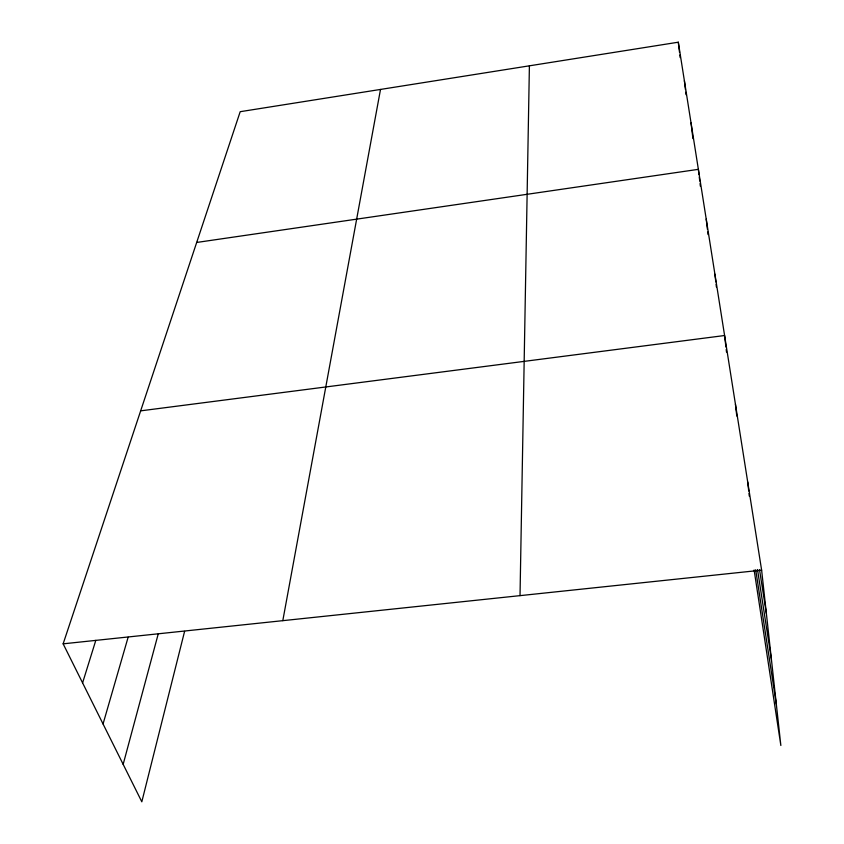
<?xml version="1.0" encoding="UTF-8"?>
<svg xmlns="http://www.w3.org/2000/svg" width="844" height="844" viewBox="0 0 844 844"><rect width="100%" height="100%" fill="white"/><g stroke="black" fill="none" stroke-linecap="round" stroke-linejoin="round"><path stroke-width="1.27" d="M520.02 595.632L529.399 65.821M282.803 620.656L380.507 89.443M184.593 631.365L141.813 801.8L63.142 643.835L240.192 111.693L678.302 42.2L761.626 570.154L780.858 745.495L754.125 569.995M123.161 764.358L158.208 634.002M103.052 723.962L128.13 637.22M82.585 682.88L95.805 640.364M196.684 242.46L698.368 169.338L698.98 174.529M140.653 410.849L724.595 335.522L725.914 346.979M63.142 643.835L761.626 570.154M759.537 569.805L766.405 613.704M757.501 569.542L771.416 659.375M755.686 569.732L776.322 704.128M684.389 80.718L685.455 89.612M685.75 92.154L686.056 94.697M678.302 42.2L679.536 52.455M679.853 55.018L680.159 57.582M699.286 177.124L699.75 181.017M700.056 183.612L700.362 186.207M691.046 122.918L692.913 138.595M714.91 274.163L715.807 281.843M716.102 284.407L716.398 286.971M706.217 219.071L707.43 229.378M707.726 231.963L708.032 234.537M726.209 349.532L726.505 352.075M735.451 404.287L736.78 416.039M747.7 481.892L748.712 490.955M748.997 493.54L749.293 496.135"/></g></svg>
